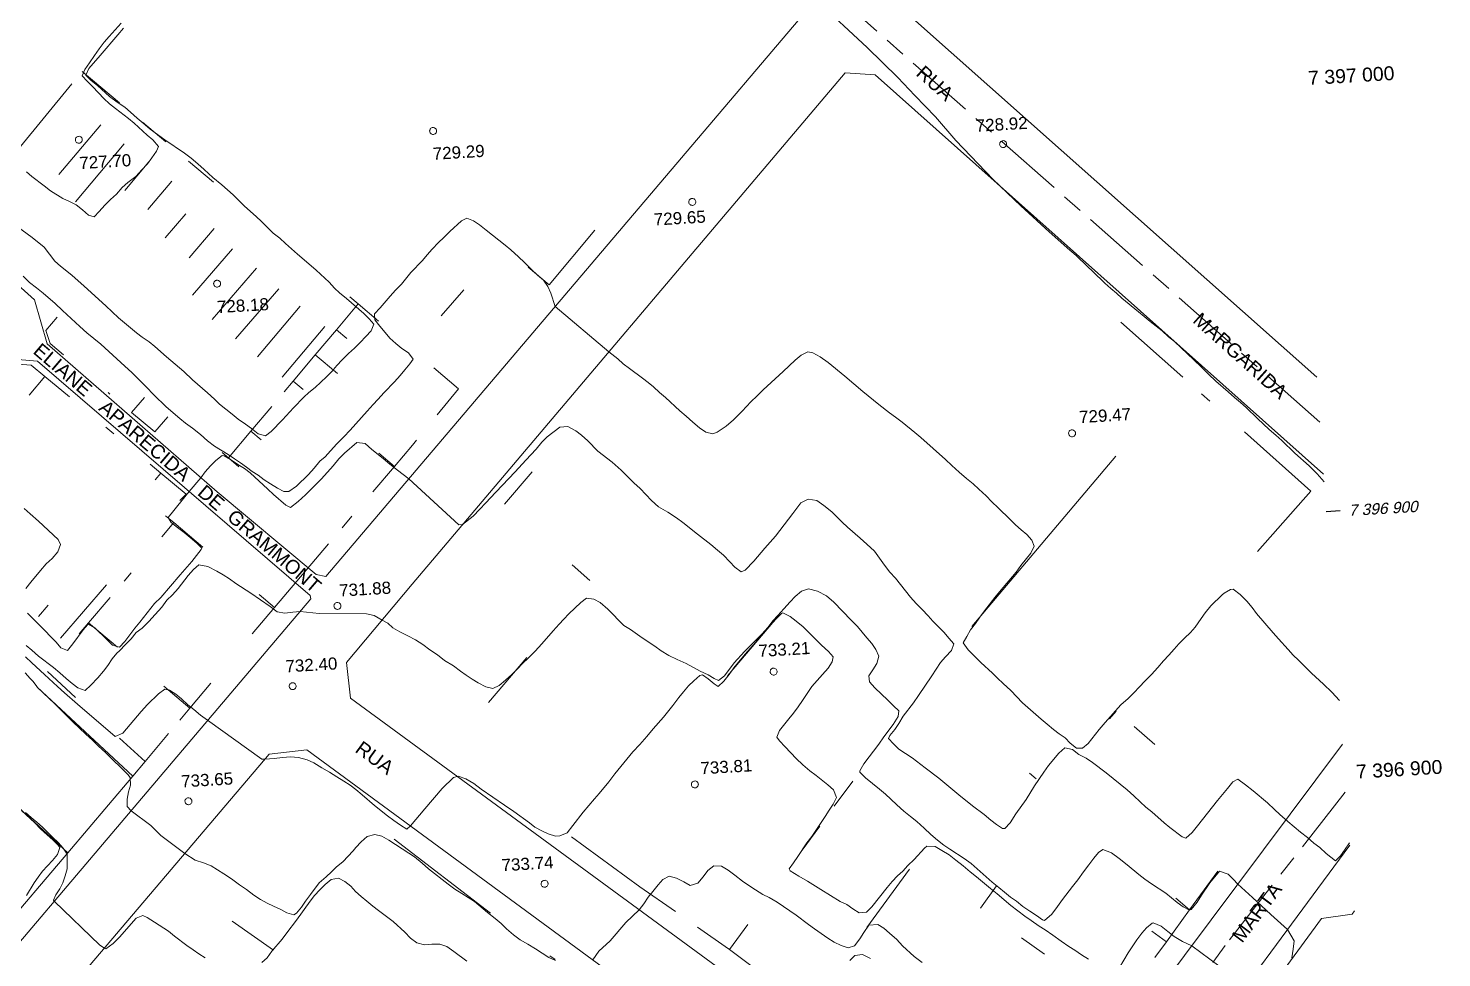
# Model space of a CAD drawing. Header units: metres. Extents: x 329311 to 330425, y 7396637 to 7397287.
# Drawn here: x 330207 to 330410.4, y 7396906.7 to 7397040.4 of the extents above; entities that cross this region are included whole.
import ezdxf
from ezdxf.enums import TextEntityAlignment as Align

# ---------------------------------------------------------------- set-up
doc = ezdxf.new("R2010")
doc.units = ezdxf.units.M
doc.linetypes.add('T09', pattern=[17, 10, -2, 3, -2])
doc.layers.get('0').update_dxf_attribs({"lineweight": 18})
for name, color, linetype, lineweight in [('100_SIST_VIARIO_MEIO_FIO', 8, 'Continuous', 18), ('160_P_SIMP_ASF_TOP', 7, 'Continuous', 18), ('168_P_SIMP_PARALE_TOP', 7, 'Continuous', 18), ('206_MURO_E_MURO_ARRIMO', 9, 'Continuous', 18), ('508_LM_SETOR_FISCAL', 136, 'T09', 18), ('600_CURVA_MESTRA', 9, 'Continuous', 18), ('604_CURVA_INTERM', 9, 'Continuous', 18), ('606_PTO_COTADO', 9, 'Continuous', 18), ('608_PTO_COTADO_INTERVIA', 9, 'Continuous', 18), ('626_SEGM_CURVA_INTERM', 7, 'Continuous', 18), ('902_MALHA_TEXTO_COORD_UTM', 7, 'Continuous', 13)]:
    doc.layers.add(name, color=color, linetype=linetype, lineweight=lineweight)
doc.layers.add('910_COORD_UTM_COR_ALEGRE', color=7, linetype='Continuous')
doc.styles.get("Standard").update_dxf_attribs({"font": 'arial.ttf'})
doc.styles.add('Style-Arial', font='arial.ttf', dxfattribs={"height": 2})

# ---------------------------------------------------------------- blocks, each defined once
blk = doc.blocks.new('SP09')
at = {"color": 0, "linetype": 'Continuous'}
blk.add_lwpolyline([(-0.03, -0.51), (-0.14, -0.49), (-0.24, -0.46), (-0.31, -0.42), (-0.35, -0.39), (-0.42, -0.31), (-0.47, -0.24), (-0.51, -0.15), (-0.52, -0.09), (-0.52, 0.03), (-0.51, 0.11), (-0.48, 0.2), (-0.44, 0.27), (-0.4, 0.33), (-0.32, 0.39), (-0.23, 0.44), (-0.15, 0.48), (-0.1, 0.48), (-0.03, 0.48), (0.08, 0.48), (0.19, 0.44), (0.27, 0.4), (0.35, 0.32), (0.41, 0.23), (0.46, 0.11), (0.48, 0.03), (0.48, -0.03), (0.47, -0.08), (0.44, -0.21), (0.38, -0.3), (0.31, -0.38), (0.23, -0.44), (0.1, -0.49), (0.02, -0.51)], close=True, dxfattribs=at)
blk = doc.blocks.new('SP10')
at = {"color": 0, "linetype": 'Continuous'}
blk.add_lwpolyline([(-0.03, -0.51), (-0.14, -0.49), (-0.24, -0.46), (-0.31, -0.42), (-0.35, -0.39), (-0.42, -0.31), (-0.47, -0.24), (-0.51, -0.15), (-0.52, -0.09), (-0.52, 0.03), (-0.51, 0.11), (-0.48, 0.2), (-0.44, 0.27), (-0.4, 0.33), (-0.32, 0.39), (-0.23, 0.44), (-0.15, 0.48), (-0.1, 0.48), (-0.03, 0.48), (0.08, 0.48), (0.19, 0.44), (0.27, 0.4), (0.35, 0.32), (0.41, 0.23), (0.46, 0.11), (0.48, 0.03), (0.48, -0.03), (0.47, -0.08), (0.44, -0.21), (0.38, -0.3), (0.31, -0.38), (0.23, -0.44), (0.1, -0.49), (0.02, -0.51)], close=True, dxfattribs=at)

msp = doc.modelspace()

# ---------------------------------------------------------------- linework, layer by layer
at = {"layer": '100_SIST_VIARIO_MEIO_FIO'}
for points in [[(330369.796, 7397102.724), (330249.788, 7396961.529), (330248.425, 7396961.817), (330234.159, 7396973.727), (330209.729, 7396995.035), (330207.912, 7397001.352), (330204.079, 7397004.75)], [(330392.391, 7396990.199), (330334.66, 7397041.477), (330334.332, 7397045.612), (330378.632, 7397097.829), (330381.507, 7397098.32), (330382.731, 7397098.003), (330384.717, 7397096.588)], [(330393.375, 7396976.274), (330328.837, 7397033.697), (330324.555, 7397033.977), (330262.23, 7396960.466), (330252.789, 7396949.197), (330253.36, 7396944.034), (330345.819, 7396876.316), (330347.705, 7396875.723), (330350.629, 7396876.643), (330396.119, 7396937.44)], [(330202.133, 7396993.044), (330208.343, 7396992.504), (330247.566, 7396958.804), (330247.649, 7396958.324), (330171.88, 7396869.086)], [(330397.144, 7396922.926), (330372.923, 7396890.103)]]:
    msp.add_lwpolyline(points, dxfattribs=at)
msp.add_lwpolyline([(330218.142, 7396831.568), (330181.209, 7396858.126), (330180.167, 7396859.709), (330180.206, 7396862.661), (330181.264, 7396864.688), (330205.606, 7396893.579), (330241.639, 7396935.98), (330247.101, 7396936.612), (330341.836, 7396867.027), (330341.982, 7396865.227), (330341.565, 7396864.207), (330334.3, 7396854.129), (330285.954, 7396789.712), (330283.975, 7396788.172), (330280.918, 7396787.83), (330279.39, 7396788.015), (330258.134, 7396802.792)], close=True, dxfattribs=at)
at = {"layer": '206_MURO_E_MURO_ARRIMO'}
for p, q in [((330288.541, 7397011.358), (330281.941, 7397003.497)), ((330281.941, 7397003.497), (330278.926, 7397006.02)), ((330269.681, 7397002.77), (330266.392, 7396999.045)), ((330211.156, 7396998.837), (330209.532, 7396996.909)), ((330364.229, 7396998.141), (330373.137, 7396990.214)), ((330209.532, 7396996.909), (330210.142, 7396995.038)), ((330210.142, 7396995.038), (330212.049, 7396993.428)), ((330207.408, 7396991.961), (330205.52, 7396992.082)), ((330209.391, 7396990.31), (330207.408, 7396991.961)), ((330265.371, 7396991.575), (330268.91, 7396988.562)), ((330212.914, 7396987.377), (330209.391, 7396990.31)), ((330218.479, 7396987.996), (330218.729, 7396987.784)), ((330268.91, 7396988.562), (330265.855, 7396984.816)), ((330375.826, 7396987.822), (330377.021, 7396986.758)), ((330225.217, 7396982.365), (330221.866, 7396985.153)), ((330219.312, 7396982.05), (330218.144, 7396983.022)), ((330262.858, 7396981.141), (330262.298, 7396980.454)), ((330381.99, 7396982.337), (330391.565, 7396973.818)), ((330235.799, 7396978.603), (330234.893, 7396979.382)), ((330262.298, 7396980.454), (330259.688, 7396977.39)), ((330226.066, 7396976.427), (330224.549, 7396977.69)), ((330237.288, 7396977.322), (330235.799, 7396978.603)), ((330259.688, 7396977.39), (330256.587, 7396973.748)), ((330229.692, 7396973.408), (330226.066, 7396976.427)), ((330275.51, 7396971.939), (330279.481, 7396976.6)), ((330228.805, 7396972.462), (330229.692, 7396973.408)), ((330227.935, 7396969.296), (330226.763, 7396970.282)), ((330232.098, 7396965.793), (330227.935, 7396969.296)), ((330253.575, 7396970.211), (330252.154, 7396968.543)), ((330242.419, 7396957.11), (330240.227, 7396958.954)), ((330239.219, 7396953.305), (330242.419, 7396957.11)), ((330230.236, 7396942.622), (330233.261, 7396946.22)), ((330228.782, 7396940.894), (330230.236, 7396942.622)), ((330223.792, 7396934.959), (330227.171, 7396938.978)), ((330222.017, 7396932.849), (330223.792, 7396934.959)), ((330218.54, 7396928.714), (330222.017, 7396932.849)), ((330212.681, 7396921.829), (330218.54, 7396928.714)), ((330285.158, 7396924.092), (330294.99, 7396916.929)), ((330273.488, 7396913.155), (330259.667, 7396923.764)), ((330202.565, 7396909.94), (330212.681, 7396921.829)), ((330378.172, 7396919.193), (330374.094, 7396913.6)), ((330294.99, 7396916.929), (330300.11, 7396913.351)), ((330362.365, 7396870.643), (330393.08, 7396912.369)), ((330374.094, 7396913.6), (330370.761, 7396909.028)), ((330393.08, 7396912.369), (330397.475, 7396913.009)), ((330397.475, 7396913.009), (330397.812, 7396913.466)), ((330303.28, 7396911.136), (330307.763, 7396908.003)), ((330307.763, 7396908.003), (330307.904, 7396907.898)), ((330307.904, 7396907.898), (330314.563, 7396902.921)), ((330370.761, 7396909.028), (330369.101, 7396906.752)), ((330282.831, 7396906.447), (330282.049, 7396907.017))]:
    msp.add_line(p, q, dxfattribs=at)
for points in [[(330220.105, 7397029.687), (330214.755, 7397034.193)], [(330205.426, 7397022.869), (330213.265, 7397032.385)], [(330211.398, 7397019.348), (330217.436, 7397026.518)], [(330223.429, 7397026.889), (330226.777, 7397024.069)], [(330220.79, 7397023.755), (330213.802, 7397015.457)], [(330224.331, 7397021.164), (330220.88, 7397017.066)], [(330230.069, 7397021.296), (330233.651, 7397018.28)], [(330224.202, 7397014.329), (330227.653, 7397018.427)], [(330226.678, 7397010.258), (330229.659, 7397013.687)], [(330233.762, 7397011.577), (330230.146, 7397007.402)], [(330230.603, 7397001.994), (330236.383, 7397008.669)], [(330233.436, 7396998.513), (330239.827, 7397005.892)], [(330243.039, 7397002.944), (330236.801, 7396995.741)], [(330253.259, 7397001.768), (330254.457, 7397000.76)], [(330246.112, 7397000.412), (330239.975, 7396993.126)], [(330254.457, 7397000.76), (330251.33, 7396997.047)], [(330257.385, 7396998.294), (330254.457, 7397000.76)], [(330243.521, 7396990.204), (330249.658, 7396997.491)], [(330251.33, 7396997.047), (330248.276, 7396993.421)], [(330251.33, 7396997.047), (330252.819, 7396995.793)], [(330248.276, 7396993.421), (330245.113, 7396989.664)], [(330251.48, 7396990.723), (330248.276, 7396993.421)], [(330207.131, 7396987.628), (330209.391, 7396990.31)], [(330243.811, 7396988.118), (330245.113, 7396989.664)], [(330246.551, 7396988.452), (330245.113, 7396989.664)], [(330221.866, 7396985.153), (330223.734, 7396987.31)], [(330242.032, 7396986.005), (330239.039, 7396982.451)], [(330227.099, 7396984.538), (330225.217, 7396982.365)], [(330239.039, 7396982.451), (330235.799, 7396978.603)], [(330240.5, 7396981.221), (330239.039, 7396982.451)], [(330259.688, 7396977.39), (330257.429, 7396979.292)], [(330363.506, 7396978.84), (330342.792, 7396954.377)], [(330226.066, 7396976.427), (330225.257, 7396975.478)], [(330383.88, 7396965.139), (330391.565, 7396973.818)], [(330226.192, 7396967.246), (330227.935, 7396969.296)], [(330242.419, 7396957.11), (330250.185, 7396966.23)], [(330285.246, 7396963.252), (330287.793, 7396960.98)], [(330220.77, 7396960.868), (330221.794, 7396962.072)], [(330211.642, 7396952.701), (330218.234, 7396960.366)], [(330209.858, 7396957.409), (330208.483, 7396955.796)], [(330218.781, 7396958.528), (330215.684, 7396954.885)], [(330214.329, 7396953.29), (330215.684, 7396954.885)], [(330219.854, 7396951.371), (330215.684, 7396954.885)], [(330314.406, 7396955.286), (330307.588, 7396947.275)], [(330273.231, 7396943.431), (330278.738, 7396949.881)], [(330213.801, 7396944.154), (330209.74, 7396947.892)], [(330208.296, 7396945.645), (330222.017, 7396932.849)], [(330230.236, 7396942.622), (330226.499, 7396945.771)], [(330362.588, 7396941.095), (330363.561, 7396942.194)], [(330369.083, 7396937.405), (330366.14, 7396939.958)], [(330223.792, 7396934.959), (330220.137, 7396938.323)], [(330198.334, 7396934.964), (330212.681, 7396921.829)], [(330351.064, 7396933.289), (330352.029, 7396932.464)], [(330325.626, 7396932.137), (330322.96, 7396928.501)], [(330318.366, 7396922.215), (330320.878, 7396925.652)], [(330333.797, 7396919.449), (330327.671, 7396911.065)], [(330344.001, 7396913.867), (330346.323, 7396917.046)], [(330374.094, 7396913.6), (330372.117, 7396915.291)], [(330242.275, 7396907.798), (330236.344, 7396911.986)], [(330307.904, 7396907.898), (330310.544, 7396911.51)], [(330370.761, 7396909.028), (330368.676, 7396910.558)], [(330349.933, 7396909.586), (330353.212, 7396907.22)]]:
    msp.add_lwpolyline(points, dxfattribs=at)
at = {"layer": '508_LM_SETOR_FISCAL'}
for points in [[(330392.846, 7396983.769), (330326.893, 7397041.928), (330377.062, 7397102.294), (330384.343, 7397104.117)], [(330238.283, 7396699.647), (330250.232, 7396721.159), (330273.586, 7396761.49), (330284.028, 7396779.034), (330314.702, 7396820.742), (330350.195, 7396869.003), (330379.827, 7396909.295), (330396.598, 7396930.652)]]:
    msp.add_lwpolyline(points, dxfattribs=at)
at = {"layer": '600_CURVA_MESTRA', "elevation": 730, "flags": 128}
msp.add_lwpolyline([(330206.245, 7397004.757), (330207.175, 7397003.857), (330208.166, 7397003.055), (330209.153, 7397002.296), (330210.885, 7397000.815), (330211.908, 7396999.802), (330214.397, 7396997.522), (330215.42, 7396996.598), (330217.413, 7396994.961), (330220.312, 7396992.347), (330221.943, 7396990.834), (330223.969, 7396988.813), (330225.08, 7396987.658), (330226.821, 7396985.966), (330228.799, 7396984.277), (330229.638, 7396983.607), (330230.624, 7396982.887), (330231.762, 7396981.974), (330232.792, 7396981.046), (330233.776, 7396980.283), (330235.768, 7396979.111), (330236.684, 7396978.457), (330237.537, 7396977.899), (330238.395, 7396977.282), (330239.231, 7396976.644), (330240.079, 7396976.103), (330240.943, 7396975.459), (330241.858, 7396974.892), (330242.855, 7396974.238), (330243.772, 7396973.794), (330244.481, 7396973.77), (330245.591, 7396974.558), (330247.334, 7396976.241), (330248.133, 7396977.117), (330248.968, 7396978.122), (330249.734, 7396978.781), (330250.467, 7396979.618), (330251.39, 7396980.619), (330252.399, 7396981.661), (330253.331, 7396982.593), (330254.959, 7396984.397), (330255.753, 7396985.324), (330256.601, 7396986.276), (330257.296, 7396987.009), (330258.205, 7396988.024), (330259.707, 7396989.567), (330260.503, 7396990.47), (330261.173, 7396991.293), (330261.905, 7396992.157), (330262.362, 7396992.805), (330261.691, 7396993.704), (330260.763, 7396994.362), (330259.864, 7396995.051), (330259.041, 7396995.816), (330258.354, 7396996.619), (330257.585, 7396997.555), (330256.877, 7396998.463), (330256.822, 7396999.318), (330257.64, 7397000.168), (330259.066, 7397001.871), (330259.839, 7397002.731), (330260.687, 7397003.594), (330262.063, 7397005.295), (330263.723, 7397006.996), (330264.384, 7397007.801), (330265.111, 7397008.628), (330266.024, 7397009.564), (330266.782, 7397010.287), (330267.65, 7397011.177), (330269.328, 7397012.718), (330270.096, 7397013.08), (330271.043, 7397012.722), (330271.934, 7397012.126), (330272.898, 7397011.343), (330275.616, 7397009.184), (330276.422, 7397008.508), (330277.523, 7397007.521), (330278.4, 7397006.689), (330279.372, 7397005.735), (330280.292, 7397004.882), (330281.149, 7397004.165), (330281.757, 7397003.262), (330282.191, 7397002.301), (330282.818, 7397000.391), (330290.53, 7396993.844), (330291.816, 7396992.865), (330292.61, 7396992.123), (330293.489, 7396991.466), (330295.4, 7396990.077), (330296.2, 7396989.468), (330296.981, 7396988.817), (330297.831, 7396988.023), (330298.698, 7396987.273), (330300.739, 7396985.369), (330301.665, 7396984.592), (330302.605, 7396983.73), (330303.58, 7396982.922), (330304.469, 7396982.294), (330305.486, 7396982.076), (330306.123, 7396982.325), (330307.405, 7396983.158), (330308.473, 7396984.084), (330309.722, 7396985.313), (330310.985, 7396986.654), (330311.869, 7396987.552), (330312.743, 7396988.392), (330315.608, 7396991.027), (330317.343, 7396992.684), (330318.204, 7396993.393), (330319.147, 7396993.884), (330319.911, 7396993.703), (330320.944, 7396993.151), (330322.105, 7396992.305), (330324.482, 7396990.351), (330327.06, 7396988.167), (330329.385, 7396986.282), (330330.913, 7396985.098), (330331.794, 7396984.46), (330332.738, 7396983.732), (330334.574, 7396982.249), (330335.408, 7396981.551), (330338.973, 7396978.402), (330339.907, 7396977.499), (330340.957, 7396976.548), (330342.011, 7396975.647), (330342.952, 7396974.874), (330343.777, 7396974.131), (330344.81, 7396973.159), (330345.661, 7396972.304), (330346.577, 7396971.435), (330348.261, 7396969.731), (330349.062, 7396968.967), (330349.889, 7396968.281), (330350.668, 7396967.602), (330351.393, 7396966.798), (330351.754, 7396965.93), (330351.242, 7396964.902), (330349.841, 7396963.113), (330349.152, 7396962.194), (330346.754, 7396959.338), (330346.084, 7396958.532), (330344.602, 7396956.592), (330343.941, 7396955.726), (330343.309, 7396954.811), (330342.576, 7396953.858), (330342.025, 7396952.935), (330341.527, 7396951.997), (330342.244, 7396951.005), (330344.069, 7396949.184), (330345.726, 7396947.653), (330346.451, 7396946.924), (330347.288, 7396946.14), (330348.367, 7396945.17), (330350.04, 7396943.395), (330352.73, 7396941.011), (330353.625, 7396940.293), (330354.524, 7396939.541), (330355.329, 7396938.908), (330356.214, 7396938.328), (330356.919, 7396937.577), (330357.827, 7396936.875), (330358.712, 7396936.842), (330359.502, 7396937.558), (330361.076, 7396939.55), (330361.962, 7396940.567), (330364.225, 7396943.103), (330365.247, 7396944.018), (330366.146, 7396944.879), (330366.863, 7396945.62), (330367.697, 7396946.536), (330368.621, 7396947.46), (330369.511, 7396948.45), (330370.343, 7396949.428), (330371.094, 7396950.249), (330371.86, 7396951.118), (330372.54, 7396951.853), (330373.35, 7396952.687), (330374.216, 7396953.514), (330374.899, 7396954.284), (330375.749, 7396955.489), (330376.366, 7396956.329), (330377.173, 7396957.319), (330378.796, 7396958.926), (330379.08, 7396959.173), (330379.986, 7396959.67), (330380.352, 7396959.709), (330381.393, 7396958.983), (330382.354, 7396958.015), (330383.09, 7396957.09), (330383.72, 7396956.226), (330386.142, 7396953.473), (330386.89, 7396952.609), (330388.305, 7396951.052), (330389.029, 7396950.256), (330389.775, 7396949.496), (330390.783, 7396948.52), (330391.63, 7396947.669), (330393.365, 7396946.065), (330394.547, 7396944.915), (330395.674, 7396943.73)], dxfattribs=at)
at = {"layer": '600_CURVA_MESTRA', "elevation": 735}
for points in [[(330232.459, 7396906.7), (330231.529, 7396907.269), (330230.705, 7396907.852), (330229.794, 7396908.461), (330228.036, 7396909.835), (330227.159, 7396910.543), (330225.148, 7396911.858), (330224.087, 7396912.494), (330223.487, 7396912.793), (330222.496, 7396912.413), (330221.805, 7396911.593), (330220.147, 7396909.74), (330219.194, 7396908.795), (330218.153, 7396908.003), (330217.951, 7396908.106), (330217.289, 7396908.512), (330210.742, 7396914.857), (330210.619, 7396914.999), (330210.97, 7396915.786), (330211.533, 7396916.617), (330211.991, 7396917.508), (330212.296, 7396918.503), (330212.576, 7396919.516), (330212.579, 7396921.635), (330212.029, 7396922.503), (330211.293, 7396923.278), (330210.543, 7396924.026), (330209.019, 7396925.511), (330208.24, 7396926.226), (330207.433, 7396926.882), (330206.6, 7396927.599)], [(330270.101, 7396906.254), (330268.223, 7396907.623), (330267.216, 7396908.324), (330266.207, 7396908.664), (330265.058, 7396908.658), (330264.026, 7396908.597), (330262.907, 7396908.845), (330261.973, 7396909.556), (330261.157, 7396910.397), (330259.497, 7396911.912), (330257.394, 7396913.496), (330256.577, 7396914.161), (330255.692, 7396914.85), (330254.888, 7396915.533), (330254.073, 7396916.265), (330253.398, 7396917.039), (330252.553, 7396917.676), (330251.643, 7396918.144), (330250.589, 7396917.997), (330249.708, 7396917.277), (330248.949, 7396916.508), (330248.187, 7396915.655), (330247.554, 7396914.874), (330245.614, 7396912.122), (330244.222, 7396910.305), (330243.515, 7396909.41), (330242.064, 7396907.668), (330241.358, 7396906.734), (330240.593, 7396906.039)], [(330328.2, 7396906.597), (330327.059, 7396907.176), (330325.916, 7396907.058), (330325.195, 7396906.325)]]:
    msp.add_lwpolyline(points, dxfattribs=at)
at = {"layer": '604_CURVA_INTERM', "flags": 128}
for points, elevation in [([(330320.377, 7397044.478), (330327.731, 7397037.611), (330332.131, 7397033.293), (330334.546, 7397030.735), (330337.529, 7397027.675), (330340.455, 7397024.257), (330345.84, 7397018.655), (330349.8, 7397014.879), (330353.887, 7397011.127), (330356.892, 7397008.489), (330357.795, 7397007.707), (330359.425, 7397006.132), (330360.184, 7397005.424), (330361.927, 7397003.752), (330362.749, 7397002.986), (330363.57, 7397002.287), (330364.358, 7397001.581), (330366.76, 7396999.602), (330367.545, 7396998.926), (330368.431, 7396998.22), (330369.311, 7396997.563), (330370.148, 7396996.876), (330371.047, 7396996.036), (330371.912, 7396995.33), (330374.708, 7396992.71), (330375.771, 7396991.689), (330376.811, 7396990.644), (330377.862, 7396989.656), (330379.669, 7396988.12), (330380.57, 7396987.295), (330381.408, 7396986.554), (330382.237, 7396985.859), (330383.918, 7396984.247), (330384.693, 7396983.499), (330385.567, 7396982.706), (330386.528, 7396981.876), (330387.394, 7396981.103), (330389.23, 7396979.29), (330391.322, 7396977.478), (330392.441, 7396976.323), (330393.453, 7396975.174)], 729), ([(330220.345, 7397041.149), (330218.658, 7397039.194), (330217.905, 7397038.385), (330217.194, 7397037.44), (330216.511, 7397036.484), (330215.784, 7397035.409), (330215.124, 7397034.469), (330214.768, 7397033.534), (330215.46, 7397032.779), (330216.286, 7397031.967), (330217.888, 7397030.304), (330218.696, 7397029.543), (330219.537, 7397028.851), (330221.415, 7397027.4), (330222.229, 7397026.741), (330224.11, 7397025.003), (330224.912, 7397024.33), (330225.711, 7397023.4), (330225.442, 7397022.728), (330224.793, 7397021.773), (330224.133, 7397020.907), (330223.341, 7397020.046), (330222.493, 7397019.074), (330221.341, 7397018.228), (330220.529, 7397017.5), (330219.697, 7397016.556), (330218.826, 7397015.779), (330218.024, 7397014.96), (330217.176, 7397014.056), (330216.494, 7397013.298), (330215.644, 7397013.518), (330214.778, 7397014.267), (330213.904, 7397014.982), (330212.903, 7397015.467), (330211.979, 7397015.938), (330210.192, 7397017.04), (330209.26, 7397017.713), (330207.505, 7397019.078), (330206.737, 7397019.763)], 728), ([(330206.887, 7396956.267), (330207.755, 7396955.433), (330208.48, 7396954.686), (330209.345, 7396953.855), (330210.287, 7396952.822), (330211.002, 7396952.112), (330211.697, 7396951.296), (330212.623, 7396950.894), (330213.424, 7396951.867), (330214.888, 7396953.871), (330215.565, 7396954.634), (330215.677, 7396954.692), (330216.585, 7396954.175), (330218.292, 7396952.474), (330219.132, 7396951.68), (330220.11, 7396951.376), (330220.888, 7396952.228), (330222.306, 7396954.11), (330223.054, 7396954.961), (330225.175, 7396957.648), (330226.052, 7396958.528), (330228.859, 7396961.809), (330230.52, 7396963.731), (330231.89, 7396965.434), (330231.976, 7396965.61), (330231.228, 7396966.327), (330230.299, 7396967.145), (330229.411, 7396967.858), (330228.454, 7396968.589), (330227.539, 7396969.342), (330227.138, 7396970.034), (330227.954, 7396971.03), (330229.509, 7396972.987), (330230.124, 7396973.79), (330231.829, 7396975.76), (330232.436, 7396976.584), (330233.222, 7396977.485), (330233.963, 7396978.247), (330234.873, 7396978.939), (330235.182, 7396978.906), (330236.086, 7396978.398), (330237.169, 7396977.672), (330238.104, 7396977.082), (330238.928, 7396976.469), (330241.481, 7396974.125), (330242.273, 7396973.352), (330244.065, 7396971.795), (330244.739, 7396971.497), (330245.82, 7396972.357), (330246.879, 7396973.314), (330248.042, 7396974.438), (330249.189, 7396975.577), (330250.85, 7396977.475), (330251.686, 7396978.454), (330252.479, 7396979.269), (330254.283, 7396980.823), (330255.456, 7396980.677), (330256.452, 7396979.809), (330258.071, 7396978.504), (330259.041, 7396977.685), (330260.146, 7396976.824), (330261.753, 7396975.607), (330268.956, 7396968.997), (330269.495, 7396969.035), (330271.02, 7396970.231), (330271.987, 7396971.255), (330272.777, 7396972.12), (330274.272, 7396973.665), (330277.034, 7396976.623), (330278.605, 7396978.273), (330280.068, 7396979.869), (330280.91, 7396980.849), (330281.641, 7396981.639), (330283.47, 7396983.008), (330284.619, 7396983.123), (330285.791, 7396982.498), (330286.606, 7396981.89), (330287.489, 7396981.067), (330288.971, 7396979.583), (330291.011, 7396977.972), (330292.292, 7396976.844), (330294.154, 7396975.002), (330295.043, 7396974.197), (330296.661, 7396972.464), (330297.696, 7396971.567), (330299.032, 7396970.784), (330300.252, 7396969.981), (330301.175, 7396969.324), (330303.296, 7396967.663), (330305.191, 7396966.135), (330306.161, 7396965.343), (330307.033, 7396964.6), (330307.967, 7396963.679), (330308.658, 7396962.899), (330309.566, 7396962.226), (330310.131, 7396962.466), (330311.423, 7396963.751), (330312.977, 7396965.623), (330314.493, 7396967.374), (330316.998, 7396970.633), (330318.175, 7396972.16), (330319.217, 7396972.667), (330320.485, 7396972.477), (330321.487, 7396971.749), (330322.602, 7396970.859), (330324.111, 7396969.387), (330324.896, 7396968.652), (330326.703, 7396967.062), (330327.682, 7396966.208), (330328.746, 7396965.198), (330329.476, 7396964.195), (330330.192, 7396963.169), (330330.97, 7396962.16), (330331.763, 7396961.3), (330333.95, 7396958.583), (330334.738, 7396957.686), (330335.624, 7396956.805), (330336.498, 7396955.892), (330337.169, 7396955.109), (330337.978, 7396954.309), (330338.78, 7396953.483), (330339.454, 7396952.673), (330340.171, 7396951.883), (330339.863, 7396950.895), (330338.986, 7396949.981), (330338.242, 7396949.162), (330336.997, 7396947.283), (330335.089, 7396944.461), (330334.359, 7396943.366), (330332.908, 7396941.458), (330332.244, 7396940.412), (330331.668, 7396939.548), (330330.959, 7396938.674), (330330.794, 7396938.233), (330331.496, 7396937.473), (330332.287, 7396936.733), (330334.179, 7396935.456), (330336.038, 7396934.012), (330338.028, 7396932.553), (330340.887, 7396930.145), (330342.854, 7396928.581), (330344.547, 7396927.326), (330345.508, 7396926.524), (330346.329, 7396925.897), (330347.179, 7396925.309), (330347.521, 7396925.328), (330348.262, 7396926.127), (330349.106, 7396927.403), (330350.577, 7396929.463), (330351.785, 7396931.465), (330353.144, 7396933.417), (330353.816, 7396934.354), (330355.311, 7396936.153), (330356.128, 7396936.9), (330357.263, 7396936.656), (330358.147, 7396935.959), (330359.243, 7396935.429), (330360.127, 7396934.826), (330362.101, 7396933.312), (330365.123, 7396930.849), (330366.089, 7396930.009), (330366.986, 7396929.129), (330367.827, 7396928.399), (330368.67, 7396927.694), (330370.466, 7396926.122), (330371.257, 7396925.476), (330373.011, 7396924.119), (330373.556, 7396923.924), (330374.476, 7396924.718), (330375.23, 7396925.701), (330377.416, 7396928.419), (330378.109, 7396929.348), (330379.575, 7396931.064), (330380.331, 7396932.006), (330381.034, 7396932.392), (330382.163, 7396931.591), (330383.254, 7396930.707), (330385.291, 7396929.014), (330386.307, 7396928.061), (330387.078, 7396927.308), (330388.221, 7396926.341), (330390.082, 7396924.798), (330391.076, 7396924), (330391.983, 7396923.212), (330392.82, 7396922.58), (330393.734, 7396921.73), (330395.102, 7396920.655), (330395.833, 7396921.387), (330396.415, 7396922.208), (330397.121, 7396923.258)], 731), ([(330206.398, 7396971.326), (330207.289, 7396970.57), (330208.482, 7396969.5), (330211.29, 7396966.881), (330211.63, 7396966.156), (330211.238, 7396965.107), (330210.427, 7396964.13), (330209.583, 7396963.351), (330208.739, 7396962.434), (330207.347, 7396960.733), (330206.645, 7396959.836)], 731), ([(330359.571, 7396906.541), (330358.561, 7396907.156), (330357.598, 7396907.814), (330356.704, 7396908.348), (330355.618, 7396909.095), (330354.429, 7396909.978), (330353.324, 7396910.726), (330352.455, 7396911.272), (330351.314, 7396912.078), (330350.397, 7396912.691), (330348.388, 7396914.257), (330346.425, 7396915.912), (330345.435, 7396916.705), (330343.434, 7396918.361), (330342.508, 7396919.092), (330341.539, 7396919.922), (330340.484, 7396920.759), (330339.49, 7396921.523), (330338.45, 7396922.17), (330337.5, 7396922.724), (330336.276, 7396922.768), (330335.958, 7396922.499), (330334.457, 7396920.845), (330333.578, 7396919.983), (330332.816, 7396919.193), (330332.05, 7396918.514), (330331.285, 7396917.667), (330330.586, 7396916.846), (330328.397, 7396914.057), (330327.612, 7396913.279), (330326.571, 7396913.168), (330325.621, 7396913.755), (330324.766, 7396914.368), (330323.815, 7396914.807), (330321.045, 7396916.518), (330319.125, 7396917.726), (330317.87, 7396918.434), (330316.625, 7396919.219), (330316.499, 7396919.517), (330317.1, 7396920.386), (330317.751, 7396921.275), (330319.041, 7396923.232), (330319.729, 7396924.148), (330320.424, 7396925.155), (330321.681, 7396927.05), (330322.23, 7396927.931), (330322.819, 7396928.819), (330323.308, 7396929.769), (330322.874, 7396930.867), (330322.042, 7396931.578), (330320.38, 7396932.912), (330319.435, 7396933.598), (330318.451, 7396934.479), (330317.497, 7396935.37), (330315.908, 7396937.065), (330315.07, 7396937.931), (330314.69, 7396938.466), (330315.096, 7396939.389), (330316.449, 7396941.079), (330317.129, 7396941.92), (330317.778, 7396942.787), (330318.394, 7396943.739), (330318.978, 7396944.592), (330319.739, 7396945.749), (330321.298, 7396947.469), (330322.077, 7396948.346), (330322.67, 7396949.283), (330322.807, 7396949.998), (330322.134, 7396950.742), (330321.129, 7396951.686), (330320.273, 7396952.518), (330318.479, 7396954.33), (330317.501, 7396955.147), (330316.604, 7396955.785), (330315.578, 7396956.328), (330315.402, 7396956.251), (330314.568, 7396955.419), (330313.782, 7396954.565), (330312.325, 7396952.921), (330311.693, 7396952.089), (330310.168, 7396950.393), (330308.544, 7396948.423), (330307.83, 7396947.462), (330307.063, 7396946.514), (330306.288, 7396945.754), (330305.668, 7396946.123), (330304.844, 7396946.845), (330304.008, 7396947.408), (330303.616, 7396947.304), (330302.756, 7396946.548), (330302.007, 7396945.827), (330301.265, 7396944.96), (330300.601, 7396944.13), (330299.723, 7396942.978), (330298.413, 7396941.333), (330296.91, 7396939.656), (330296.019, 7396938.554), (330294.98, 7396937.396), (330293.972, 7396936.328), (330292.269, 7396934.25), (330291.388, 7396933.175), (330290.544, 7396932.041), (330289.123, 7396930.357), (330288.488, 7396929.578), (330286.849, 7396927.665), (330285.368, 7396925.727), (330284.549, 7396924.699), (330283.481, 7396924.258), (330282.844, 7396924.206), (330281.815, 7396924.567), (330280.874, 7396924.977), (330279.909, 7396925.48), (330279.106, 7396926.115), (330276.885, 7396927.762), (330275.507, 7396928.665), (330272.172, 7396930.99), (330271.117, 7396931.762), (330269.942, 7396932.468), (330268.865, 7396932.85), (330268.693, 7396932.803), (330268.175, 7396932.664), (330266.542, 7396931.078), (330264.047, 7396928.143), (330261.982, 7396925.682), (330261.464, 7396925.228), (330260.548, 7396925.794), (330259.585, 7396926.445), (330258.69, 7396927.11), (330256.82, 7396928.629), (330255.039, 7396930.158), (330254.128, 7396930.917), (330253.292, 7396931.525), (330252.418, 7396932.119), (330251.386, 7396932.765), (330250.331, 7396933.402), (330249.238, 7396934.036), (330248.091, 7396934.736), (330247.113, 7396935.185), (330245.871, 7396935.506), (330244.722, 7396935.606), (330243.567, 7396935.516), (330242.385, 7396935.388), (330241.035, 7396935.269), (330240.606, 7396935.286), (330232.787, 7396940.898), (330231.757, 7396941.604), (330230.795, 7396942.426), (330229.956, 7396943.087), (330229.061, 7396943.935), (330228.231, 7396944.617), (330227.311, 7396945.216), (330226.648, 7396945.348), (330225.741, 7396944.656), (330224.169, 7396943.128), (330223.253, 7396942.145), (330220.622, 7396939.026), (330219.494, 7396938.521), (330214.1, 7396943.186), (330212.185, 7396944.809), (330211.218, 7396945.716), (330209.313, 7396947.451), (330207.504, 7396949.155), (330206.599, 7396949.998)], 733), ([(330282.85, 7396906.307), (330281.914, 7396906.769), (330280.001, 7396908.013), (330278.882, 7396908.678), (330277.764, 7396909.29), (330276.815, 7396910.008), (330275.81, 7396910.891), (330275.038, 7396911.647), (330274.196, 7396912.349), (330273.079, 7396913.237), (330271.214, 7396914.798), (330270.299, 7396915.386), (330269.383, 7396915.946), (330268.387, 7396916.596), (330267.403, 7396917.318), (330264.569, 7396919.507), (330263.675, 7396920.339), (330262.588, 7396921.213), (330261.732, 7396921.753), (330258.886, 7396923.624), (330257.87, 7396924.188), (330256.852, 7396924.431), (330255.736, 7396924.179), (330254.913, 7396923.398), (330254.146, 7396922.555), (330253.743, 7396922.083), (330252.237, 7396920.512), (330251.352, 7396919.788), (330250.635, 7396919.08), (330249.849, 7396918.341), (330248.863, 7396917.505), (330247.602, 7396915.835), (330246.884, 7396914.839), (330246.303, 7396913.986), (330245.589, 7396913.128), (330245.211, 7396912.897), (330244.206, 7396913.166), (330243.331, 7396913.663), (330242.261, 7396914.124), (330241.356, 7396914.565), (330240.419, 7396915.093), (330239.451, 7396915.722), (330238.39, 7396916.559), (330237.393, 7396917.225), (330236.245, 7396918.049), (330235.14, 7396918.815), (330233.315, 7396919.963), (330232.215, 7396920.362), (330230.994, 7396920.772), (330229.512, 7396921.71), (330226.087, 7396924.312), (330224.614, 7396925.745), (330221.783, 7396927.86), (330221.205, 7396928.482), (330221.226, 7396929.527), (330221.431, 7396930.584), (330221.695, 7396931.559), (330221.656, 7396932.66), (330221.335, 7396933.076), (330220.568, 7396933.86), (330218.941, 7396935.408), (330218.15, 7396936.192), (330217.102, 7396937.167), (330216.238, 7396938.036), (330215.292, 7396938.878), (330213.428, 7396940.642), (330211.596, 7396942.451), (330210.826, 7396943.249), (330210.021, 7396944.013), (330209.164, 7396944.784), (330208.276, 7396945.635), (330208.277, 7396945.681), (330207.639, 7396946.511), (330207.287, 7396946.901), (330206.531, 7396947.687)], 734), ([(330206.732, 7396915.677), (330207.835, 7396917.502), (330208.432, 7396918.328), (330209.062, 7396919.159), (330210.467, 7396920.72), (330211.182, 7396921.594), (330211.543, 7396922.585), (330211.235, 7396922.953), (330210.523, 7396923.68), (330209.7, 7396924.409), (330208.746, 7396925.285), (330207.918, 7396926.137), (330206.073, 7396927.848)], 736), ([(330335.617, 7396906.047), (330334.468, 7396906.887), (330332.777, 7396908.429), (330331.953, 7396909.331), (330330.928, 7396910.28), (330330.1, 7396910.97), (330329.241, 7396911.504), (330327.961, 7396911.39), (330327.211, 7396910.336), (330326.635, 7396909.449), (330325.873, 7396908.453), (330324.993, 7396908.158), (330323.968, 7396908.481), (330322.973, 7396908.97), (330322.068, 7396909.55), (330320.133, 7396910.869), (330319.264, 7396911.482), (330317.508, 7396912.845), (330315.69, 7396914.108), (330314.76, 7396914.719), (330313.624, 7396915.365), (330312.712, 7396915.814), (330311.624, 7396916.477), (330310.665, 7396917.107), (330309.751, 7396917.75), (330308.684, 7396918.592), (330307.702, 7396919.333), (330306.736, 7396919.887), (330305.63, 7396919.961), (330304.785, 7396919.29), (330304.127, 7396918.38), (330303.361, 7396917.447), (330302.254, 7396917.097), (330301.326, 7396917.623), (330300.272, 7396918.149), (330299.237, 7396918.444), (330298.297, 7396917.996), (330297.629, 7396917.216), (330296.861, 7396916.243), (330296.182, 7396915.451), (330295.569, 7396914.47), (330294.88, 7396913.624), (330292.979, 7396911.806), (330290.714, 7396909.139), (330289.093, 7396907.673), (330288.222, 7396906.408)], 734), ([(330382.199, 7396902.673), (330374.427, 7396908.449), (330373.101, 7396909.083), (330371.894, 7396909.759), (330370.99, 7396910.494), (330370.016, 7396911.258), (330368.847, 7396911.74), (330368.71, 7396911.709), (330367.893, 7396911.002), (330367.211, 7396910.253), (330366.515, 7396909.32), (330365.28, 7396907.423), (330363.997, 7396905.343)], 733)]:
    msp.add_lwpolyline(points, dxfattribs=dict(at, elevation=elevation))
at = {"layer": '604_CURVA_INTERM'}
for points, elevation in [([(330204.674, 7397012.396), (330207.538, 7397010.289), (330209.289, 7397008.914), (330210.84, 7397006.893), (330211.613, 7397006.178), (330213.259, 7397004.887), (330215.047, 7397003.319), (330218.136, 7397000.472), (330219.992, 7396998.75), (330222.55, 7396996.618), (330223.393, 7396995.986), (330224.377, 7396995.285), (330225.206, 7396994.624), (330226.881, 7396993.146), (330229.392, 7396991.034), (330230.638, 7396989.829), (330232.774, 7396987.967), (330233.774, 7396987.05), (330234.501, 7396986.357), (330235.412, 7396985.604), (330236.342, 7396984.882), (330237.204, 7396984.178), (330238.27, 7396983.476), (330239.125, 7396982.828), (330240.055, 7396982.059), (330241.109, 7396981.788), (330241.95, 7396982.427), (330243.566, 7396984.107), (330245.169, 7396985.81), (330246.641, 7396987.343), (330247.388, 7396988.023), (330248.272, 7396988.755), (330249.897, 7396990.282), (330250.654, 7396991.036), (330251.408, 7396991.894), (330252.167, 7396992.726), (330253.062, 7396993.611), (330253.934, 7396994.41), (330254.761, 7396995.21), (330255.58, 7396996.054), (330256.343, 7396996.881), (330256.737, 7396997.842), (330256.031, 7396998.614), (330255.293, 7396999.359), (330252.79, 7397001.555), (330251.8, 7397002.336), (330251.076, 7397003.029), (330250.272, 7397003.858), (330248.429, 7397005.586), (330246.681, 7397007.083), (330245.753, 7397007.925), (330244.016, 7397009.436), (330243.174, 7397010.214), (330242.223, 7397010.932), (330240.532, 7397012.61), (330239.78, 7397013.319), (330238.098, 7397014.827), (330236.475, 7397016.44), (330234.855, 7397017.897), (330233.544, 7397018.945), (330232.303, 7397020.074), (330231.411, 7397020.917), (330230.435, 7397021.698), (330229.468, 7397022.422), (330226.648, 7397024.372), (330225.567, 7397025.104), (330224.525, 7397025.895), (330223.526, 7397026.73), (330222.659, 7397027.48), (330221.699, 7397028.347), (330220.88, 7397029.043), (330219.764, 7397029.789), (330218.669, 7397030.607), (330216.971, 7397032.158), (330216.047, 7397032.876), (330215.261, 7397033.668), (330215.714, 7397034.618), (330217.336, 7397036.465), (330219.879, 7397039.44), (330220.71, 7397040.413)], 729), ([(330206.684, 7396951.612), (330207.496, 7396950.943), (330208.482, 7396950.078), (330210.648, 7396948.442), (330211.52, 7396947.714), (330212.45, 7396946.88), (330213.294, 7396946.162), (330214.132, 7396945.523), (330215.174, 7396945.163), (330215.991, 7396945.91), (330216.98, 7396946.974), (330217.802, 7396947.929), (330218.439, 7396948.769), (330219.081, 7396949.698), (330219.755, 7396950.532), (330220.114, 7396950.839), (330220.978, 7396951.749), (330221.807, 7396952.577), (330222.543, 7396953.475), (330223.403, 7396954.144), (330224.335, 7396955.083), (330225.244, 7396956.069), (330226.209, 7396957.165), (330226.935, 7396958.14), (330227.756, 7396958.91), (330228.571, 7396959.831), (330229.985, 7396961.679), (330230.77, 7396962.582), (330231.537, 7396963.252), (330232.848, 7396962.973), (330234.111, 7396962.314), (330235.026, 7396961.794), (330235.959, 7396961.193), (330236.881, 7396960.548), (330238.998, 7396959.171), (330241.78, 7396957.226), (330242.802, 7396956.491), (330243.909, 7396956.269), (330245.081, 7396956.436), (330246.115, 7396956.54), (330248.831, 7396956.244), (330255.662, 7396956.17), (330256.781, 7396955.92), (330257.896, 7396955.292), (330258.723, 7396954.834), (330259.468, 7396954.161), (330260.456, 7396953.58), (330261.61, 7396953.014), (330262.725, 7396952.42), (330263.753, 7396951.76), (330264.787, 7396951.015), (330265.885, 7396950.303), (330266.884, 7396949.491), (330268.171, 7396948.694), (330269.182, 7396947.936), (330269.999, 7396947.356), (330270.845, 7396946.782), (330271.742, 7396946.277), (330272.826, 7396945.695), (330273.844, 7396945.457), (330274.757, 7396945.883), (330275.671, 7396946.634), (330276.58, 7396947.442), (330277.361, 7396948.202), (330278.114, 7396949.046), (330278.939, 7396949.806), (330279.914, 7396950.798), (330280.878, 7396951.85), (330282.517, 7396953.729), (330283.411, 7396954.683), (330284.078, 7396955.436), (330284.774, 7396956.179), (330286.495, 7396957.808), (330287.334, 7396958.448), (330288.387, 7396958.311), (330289.265, 7396957.8), (330290.368, 7396956.868), (330291.16, 7396956.083), (330291.941, 7396955.254), (330292.685, 7396954.508), (330293.652, 7396953.948), (330295.33, 7396952.716), (330297.147, 7396951.521), (330298.066, 7396950.868), (330299.16, 7396950.192), (330300.357, 7396949.62), (330301.65, 7396949.037), (330303.656, 7396947.931), (330304.837, 7396947.415), (330305.714, 7396946.869), (330306.299, 7396946.589), (330307.194, 7396947.256), (330308.589, 7396949.114), (330310.048, 7396950.78), (330310.945, 7396951.666), (330311.698, 7396952.38), (330312.539, 7396953.25), (330313.399, 7396954.213), (330314.143, 7396955.185), (330314.857, 7396955.963), (330315.693, 7396956.908), (330316.623, 7396957.887), (330317.345, 7396958.681), (330318.236, 7396959.446), (330319.257, 7396959.76), (330320.547, 7396959.433), (330321.842, 7396958.771), (330322.888, 7396957.864), (330325.403, 7396955.261), (330326.329, 7396954.339), (330327.674, 7396952.741), (330328.397, 7396951.897), (330328.965, 7396951.031), (330329.396, 7396950.117), (330329.092, 7396949.036), (330328.533, 7396948.111), (330327.969, 7396947.257), (330328.032, 7396946.401), (330328.809, 7396945.517), (330329.783, 7396944.65), (330330.644, 7396943.829), (330331.476, 7396942.967), (330332.267, 7396942.228), (330332.182, 7396941.416), (330331.455, 7396940.281), (330330.088, 7396938.493), (330329.383, 7396937.457), (330327.225, 7396934.607), (330326.644, 7396933.602), (330326.672, 7396933.4), (330327.474, 7396932.589), (330329.477, 7396930.967), (330330.323, 7396930.261), (330331.114, 7396929.539), (330331.964, 7396928.722), (330332.981, 7396927.826), (330333.957, 7396927.048), (330334.834, 7396926.299), (330335.888, 7396925.353), (330336.851, 7396924.443), (330337.839, 7396923.635), (330338.738, 7396922.936), (330339.579, 7396922.342), (330341.651, 7396920.996), (330342.679, 7396920.298), (330345.701, 7396917.592), (330346.653, 7396916.818), (330347.452, 7396916.142), (330348.337, 7396915.447), (330349.204, 7396914.856), (330350.112, 7396914.103), (330351.114, 7396913.409), (330352.051, 7396912.8), (330352.948, 7396912.153), (330353.245, 7396912.08), (330354.29, 7396912.994), (330355.099, 7396914.09), (330355.799, 7396915.083), (330357.251, 7396916.962), (330358.017, 7396917.922), (330358.835, 7396919.096), (330359.612, 7396920.075), (330360.308, 7396921.03), (330360.972, 7396921.866), (330361.604, 7396922.286), (330362.847, 7396921.814), (330363.985, 7396920.999), (330365.102, 7396920.069), (330366.79, 7396918.695), (330367.678, 7396918.006), (330368.631, 7396917.338), (330370.671, 7396915.996), (330372.335, 7396914.649), (330373.184, 7396914.024), (330374.111, 7396913.573), (330374.325, 7396913.676), (330375.181, 7396914.716), (330375.831, 7396915.735), (330377.014, 7396917.491), (330377.725, 7396918.375), (330378.404, 7396919.167), (330379.642, 7396918.723), (330380.378, 7396918.013), (330381.052, 7396917.303), (330383.155, 7396915.382)], 732), ([(330385.803, 7396912.962), (330388.186, 7396910.786), (330389.146, 7396909.152), (330389.03, 7396907.975), (330388.802, 7396906.718)], 732)]:
    msp.add_lwpolyline(points, dxfattribs=dict(at, elevation=elevation))
at = {"layer": '626_SEGM_CURVA_INTERM', "elevation": 732}
msp.add_lwpolyline([(330383.155, 7396915.382), (330385.803, 7396912.962)], dxfattribs=at)
at = {"layer": '910_COORD_UTM_COR_ALEGRE', "color": 253, "flags": 128}
msp.add_lwpolyline([(330395.754, 7396970.98), (330393.757, 7396970.862)], dxfattribs=at)

# ---------------------------------------------------------------- block references
at = {"layer": '606_PTO_COTADO', "rotation": 3.377855659799661}
for p in [(330265.272, 7397025.636, 729.29), (330214.288, 7397024.373, 727.7), (330347.294, 7397023.748, 728.925), (330302.567, 7397015.433, 729.655), (330234.188, 7397003.674, 728.18), (330357.216, 7396982.155, 729.47), (330314.274, 7396947.881, 733.215), (330302.932, 7396931.659, 733.815), (330281.315, 7396917.375, 733.74)]:
    msp.add_blockref('SP09', p, dxfattribs=at)
at = {"layer": '608_PTO_COTADO_INTERVIA', "rotation": 3.377855659799661}
for p in [(330251.507, 7396957.333, 731.885), (330245.063, 7396945.788, 732.4), (330230.062, 7396929.245, 733.65)]:
    msp.add_blockref('SP10', p, dxfattribs=at)

# ---------------------------------------------------------------- texts
at = {"layer": '160_P_SIMP_ASF_TOP', "style": 'Style-Arial'}
for s, rotation, p in [('RUA', 318.25271, (330335.274, 7397034.467)), ('MARGARIDA', 318.25271, (330375.091, 7396998.942)), ('ELIANE', 319.51275, (330208.196, 7396994.516)), ('APARECIDA', 319.51275, (330217.646, 7396986.34)), ('DE', 319.35673, (330231.855, 7396974.152)), ('GRAMMONT', 319.35673, (330236.094, 7396970.621)), ('MARTA', 53.19538, (330380.854, 7396909.328))]:
    msp.add_text(s, height=2, rotation=rotation, dxfattribs=at).set_placement(p, align=Align.MIDDLE_LEFT)
at = {"layer": '168_P_SIMP_PARALE_TOP', "style": 'Style-Arial'}
msp.add_text('RUA', height=2, rotation=323.83515, dxfattribs=at).set_placement((330254.472, 7396937.226), align=Align.MIDDLE_LEFT)
at = {"layer": '606_PTO_COTADO', "style": 'Style-Arial'}
for s, p in [('728.92', (330347.062, 7397026.596, 728.925)), ('727.70', (330218.067, 7397021.23, 727.7)), ('729.29', (330268.927, 7397022.566, 729.29)), ('729.65', (330300.742, 7397013.111, 729.655)), ('728.18', (330237.876, 7397000.525, 728.18)), ('729.47', (330361.936, 7396984.701, 729.47)), ('733.21', (330315.793, 7396951.067, 733.215)), ('733.81', (330307.446, 7396934.192, 733.815)), ('733.74', (330278.833, 7396920.249, 733.74))]:
    msp.add_text(s, height=1.75, rotation=3.37786, dxfattribs=at).set_placement(p, align=Align.MIDDLE_CENTER)
at = {"layer": '608_PTO_COTADO_INTERVIA', "style": 'Style-Arial'}
for s, p in [('731.88', (330255.463, 7396959.75, 731.885)), ('732.40', (330247.731, 7396948.851, 732.4)), ('733.65', (330232.73, 7396932.308, 733.65))]:
    msp.add_text(s, height=1.75, rotation=3.37786, dxfattribs=at).set_placement(p, align=Align.MIDDLE_CENTER)
at = {"layer": '902_MALHA_TEXTO_COORD_UTM'}
for s, p in [('7 397 000', (330391.167, 7397033.238)), ('7 396 900', (330398.057, 7396933.471))]:
    msp.add_text(s, height=2, rotation=3.37786, dxfattribs=at).set_placement(p, align=Align.MIDDLE_LEFT)
at = {"layer": '910_COORD_UTM_COR_ALEGRE', "color": 253, "oblique": 15}
msp.add_text('7 396 900', height=1.6, rotation=3.37786, dxfattribs=at).set_placement((330401.943, 7396971.346), align=Align.MIDDLE_CENTER)

doc.saveas('drawing.dxf')
